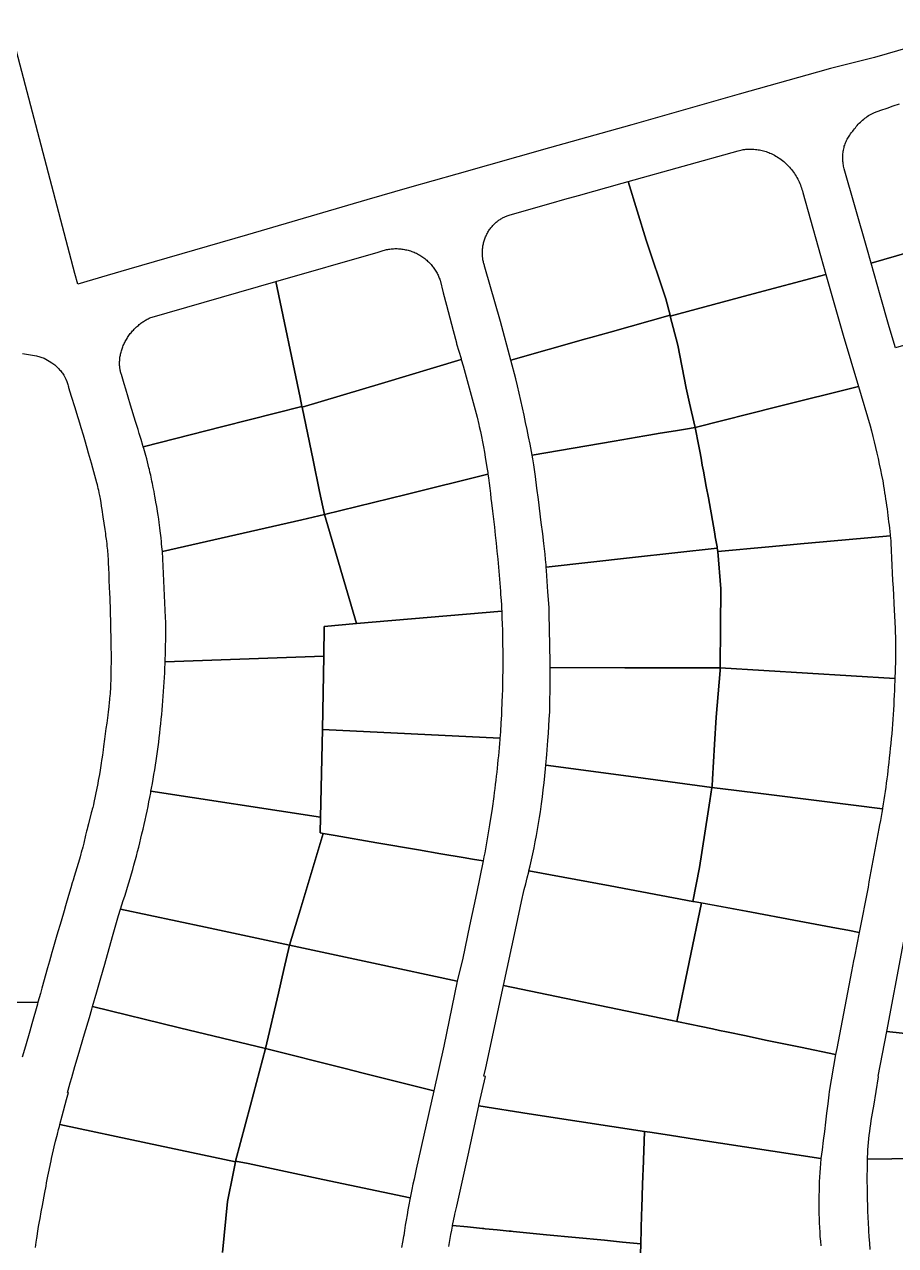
# Model space of a CAD drawing. Header units: metres. Extents: x 3 to 1005126, y 39 to 4383651.
# Drawn here: x 477998 to 478153.2, y 4363012.6 to 4363230.1 of the extents above; entities that cross this region are included whole.
import ezdxf

# ---------------------------------------------------------------- set-up
doc = ezdxf.new("R2010")
doc.units = ezdxf.units.M
doc.header["$MEASUREMENT"] = 0
doc.layers.add('TM_Llucmajor', color=7, linetype='Continuous')

msp = doc.modelspace()

# ---------------------------------------------------------------- linework, layer by layer
at = {"layer": 'TM_Llucmajor', "linetype": 'Continuous', "flags": 128}
for points in [[(478155.85, 4363226.08), (478149.5, 4363224.24), (478141.63, 4363222.27), (478139.31, 4363221.61), (478125.4, 4363217.68), (478106.23, 4363212.25), (478091.57, 4363208.11), (478075.06, 4363203.44), (478066.63, 4363201.05), (478059.06, 4363198.85), (478037.81, 4363192.67), (478021.18, 4363187.83), (478016.63, 4363186.51), (478012.79, 4363185.39), (478007.54, 4363183.87), (478007.04, 4363185.78), (477995.36, 4363230.12)], [(478166.96, 4363192.8), (478148.88, 4363187.57), (478148.88, 4363187.57), (478148.1, 4363190.33), (478144.08, 4363204.39), (478144.01, 4363204.65), (478143.97, 4363204.89), (478143.94, 4363205.04), (478143.91, 4363205.26), (478143.88, 4363205.5), (478143.85, 4363205.73), (478143.84, 4363205.97), (478143.83, 4363206.23), (478143.84, 4363206.44), (478143.84, 4363206.64), (478143.85, 4363206.88), (478143.87, 4363207.09), (478143.9, 4363207.31), (478143.93, 4363207.53), (478143.96, 4363207.75), (478144, 4363207.98), (478144.06, 4363208.19), (478144.11, 4363208.41), (478144.18, 4363208.63), (478144.25, 4363208.84), (478144.33, 4363209.05), (478144.42, 4363209.26), (478144.51, 4363209.46), (478144.61, 4363209.66), (478144.72, 4363209.86), (478144.84, 4363210.05), (478144.96, 4363210.24), (478145.09, 4363210.42), (478145.22, 4363210.61), (478145.36, 4363210.79), (478145.49, 4363210.96), (478145.61, 4363211.12), (478145.72, 4363211.26), (478145.9, 4363211.51), (478146.08, 4363211.72), (478146.25, 4363211.93), (478146.42, 4363212.13), (478146.6, 4363212.33), (478146.78, 4363212.53), (478146.97, 4363212.71), (478147.16, 4363212.9), (478147.36, 4363213.07), (478147.57, 4363213.25), (478147.78, 4363213.41), (478147.99, 4363213.57), (478148.21, 4363213.72), (478148.44, 4363213.87), (478148.66, 4363214.01), (478148.9, 4363214.14), (478149.13, 4363214.26), (478149.37, 4363214.38), (478149.48, 4363214.43), (478150.6, 4363214.84), (478151.72, 4363215.23), (478152.84, 4363215.62), (478153.97, 4363216)], [(477997.72, 4363171.5), (478000.2, 4363171.12), (478001.56, 4363170.7), (478002.44, 4363170.16), (478002.95, 4363169.83), (478003.11, 4363169.71), (478003.28, 4363169.59), (478003.44, 4363169.47), (478003.59, 4363169.34), (478003.75, 4363169.2), (478003.9, 4363169.06), (478004.18, 4363168.78), (478004.32, 4363168.62), (478004.45, 4363168.47), (478004.57, 4363168.31), (478004.7, 4363168.15), (478004.81, 4363167.98), (478004.93, 4363167.81), (478005.04, 4363167.64), (478005.24, 4363167.28), (478005.42, 4363166.92), (478005.58, 4363166.54), (478005.65, 4363166.36), (478005.71, 4363166.16), (478005.78, 4363165.96), (478005.83, 4363165.77), (478005.89, 4363165.54), (478005.91, 4363165.43), (478006.38, 4363163.88), (478007, 4363161.86), (478007.31, 4363160.86), (478007.83, 4363159.16), (478008.09, 4363158.32), (478008.48, 4363157.04), (478008.73, 4363156.2), (478008.85, 4363155.77), (478009.04, 4363155.13), (478009.16, 4363154.69), (478009.41, 4363153.81), (478009.91, 4363152.04), (478010.15, 4363151.16), (478010.53, 4363149.83), (478010.71, 4363149.17), (478010.89, 4363148.51), (478010.98, 4363148.18), (478011.09, 4363147.74), (478011.14, 4363147.52), (478011.22, 4363147.19), (478011.32, 4363146.7), (478011.42, 4363146.23), (478011.48, 4363145.92), (478011.52, 4363145.71), (478011.59, 4363145.29), (478011.64, 4363144.97), (478011.74, 4363144.34), (478011.83, 4363143.7), (478012.02, 4363142.42), (478012.35, 4363140.17), (478012.46, 4363139.42), (478012.51, 4363139.04), (478012.59, 4363138.41), (478012.64, 4363138.09), (478012.7, 4363137.61), (478012.75, 4363137.14), (478012.78, 4363136.9), (478012.83, 4363136.42), (478012.85, 4363136.19), (478012.88, 4363135.83), (478012.92, 4363135.35), (478012.94, 4363135.02), (478012.97, 4363134.37), (478012.99, 4363134.05), (478013.02, 4363133.4), (478013.07, 4363132.08), (478013.09, 4363131.42), (478013.11, 4363130.95), (478013.16, 4363129.99), (478013.21, 4363128.71), (478013.24, 4363128.06), (478013.28, 4363127.1), (478013.3, 4363126.56), (478013.33, 4363125.48), (478013.34, 4363124.76), (478013.36, 4363124.27), (478013.37, 4363123.31), (478013.39, 4363122.23), (478013.42, 4363121.12), (478013.45, 4363119.65), (478013.46, 4363118.91), (478013.47, 4363118.18), (478013.47, 4363117.81), (478013.47, 4363117.26), (478013.47, 4363116.94), (478013.47, 4363116.3), (478013.46, 4363115.67), (478013.46, 4363115.25), (478013.44, 4363114.41), (478013.42, 4363113.63), (478013.41, 4363113.25), (478013.39, 4363112.67), (478013.36, 4363112.09), (478013.35, 4363111.8), (478013.31, 4363111.22), (478013.29, 4363110.94), (478013.26, 4363110.5), (478013.22, 4363110.13), (478013.2, 4363109.87), (478013.15, 4363109.37), (478013.06, 4363108.61), (478013, 4363108.11), (478012.95, 4363107.69), (478012.88, 4363107.09), (478012.82, 4363106.62), (478012.7, 4363105.67), (478012.57, 4363104.72), (478012.32, 4363102.81), (478012.16, 4363101.53), (478012.07, 4363100.9), (478011.94, 4363099.94), (478011.85, 4363099.31), (478011.8, 4363098.99), (478011.73, 4363098.52), (478011.66, 4363098.12), (478011.53, 4363097.31), (478011.39, 4363096.52), (478011.3, 4363096), (478011.2, 4363095.45), (478011.1, 4363094.92), (478010.89, 4363093.79), (478010.78, 4363093.23), (478010.66, 4363092.67), (478010.61, 4363092.38), (478010.49, 4363091.82), (478010.42, 4363091.54), (478010.33, 4363091.12), (478010.21, 4363090.64), (478010.13, 4363090.32), (478010.06, 4363090.05), (478009.96, 4363089.68), (478009.45, 4363087.75), (478009.28, 4363087.1), (478009.2, 4363086.78), (478009.12, 4363086.43), (478008.95, 4363085.72), (478008.62, 4363084.31), (478008.5, 4363083.84), (478008.44, 4363083.6), (478008.33, 4363083.16), (478008.29, 4363083.02), (478008.18, 4363082.63), (478008.11, 4363082.37), (478007.96, 4363081.85), (478007.85, 4363081.46), (478007.39, 4363079.92), (478006.91, 4363078.37), (478006.71, 4363077.7), (478006.57, 4363077.24), (478006.3, 4363076.34), (478005.9, 4363074.97), (478005.38, 4363073.15), (478005.11, 4363072.24), (478004.56, 4363070.38), (478003.83, 4363067.92), (478003.11, 4363065.44), (478002.93, 4363064.83), (478002.66, 4363063.9), (478002.49, 4363063.29), (478002.15, 4363062.08), (478001.15, 4363058.46), (478000.88, 4363057.52), (478000.46, 4363056), (477966.75, 4363055.69)], [(477966.75, 4363055.69), (478000.46, 4363056), (478000.36, 4363055.64), (477999.36, 4363052.14), (477998.98, 4363050.81), (477998.22, 4363048.15), (477997.64, 4363046.15)], [(478161.22, 4363028.17), (478148.26, 4363028.03), (478148.27, 4363028.39), (478148.3, 4363029.04), (478148.33, 4363029.69), (478148.38, 4363030.35), (478148.43, 4363031), (478148.49, 4363031.65), (478148.56, 4363032.3), (478148.64, 4363032.95), (478148.73, 4363033.6), (478148.82, 4363034.25), (478148.92, 4363034.9), (478149.03, 4363035.54), (478149.15, 4363036.19), (478149.27, 4363036.83), (478149.4, 4363037.47), (478150.22, 4363042.65), (478150.16, 4363042.77), (478151.67, 4363050.73), (478157.66, 4363050.12)], [(478000.02, 4363012.3), (478000.14, 4363013.24), (478000.24, 4363013.91), (478000.29, 4363014.25), (478000.36, 4363014.75), (478000.43, 4363015.18), (478000.58, 4363016.04), (478000.72, 4363016.89), (478000.83, 4363017.46), (478001.03, 4363018.6), (478001.25, 4363019.75), (478001.67, 4363022.06), (478001.89, 4363023.21), (478002, 4363023.78), (478002.22, 4363024.96), (478002.34, 4363025.54), (478002.79, 4363027.74), (478002.88, 4363028.13), (478003.05, 4363028.9), (478003.23, 4363029.67), (478003.35, 4363030.18), (478003.6, 4363031.21), (478003.7, 4363031.63), (478003.91, 4363032.46), (478004.13, 4363033.3), (478004.27, 4363033.85), (478004.36, 4363034.21), (478020, 4363030.86), (478035.64, 4363027.52), (478035.23, 4363025.47), (478034.23, 4363020.49), (478033.34, 4363011.37)], [(478107.74, 4363009.3), (478107.84, 4363012.93), (478107.98, 4363018.16), (478108.01, 4363019.22), (478108.1, 4363021.52), (478108.23, 4363025.17), (478108.27, 4363026.08), (478108.52, 4363032.95), (478109.46, 4363032.8), (478112.97, 4363032.26), (478117.75, 4363031.53), (478139.94, 4363028.12), (478139.93, 4363028.04), (478139.86, 4363027.23), (478139.8, 4363026.42), (478139.74, 4363025.61), (478139.7, 4363024.8), (478139.66, 4363023.99), (478139.63, 4363023.17), (478139.61, 4363022.36), (478139.59, 4363021.54), (478139.58, 4363020.73), (478139.58, 4363019.92), (478139.59, 4363019.1), (478139.6, 4363018.29), (478139.62, 4363017.47), (478139.65, 4363016.66), (478139.69, 4363015.85), (478139.73, 4363015.03), (478139.78, 4363014.22), (478139.84, 4363013.41), (478139.9, 4363012.6)], [(478033.34, 4363011.37), (478034.23, 4363020.49), (478035.23, 4363025.47), (478035.64, 4363027.52), (478035.66, 4363027.6), (478035.67, 4363027.68), (478037.93, 4363027.21), (478051.22, 4363024.4), (478066.77, 4363021.11), (478066.72, 4363020.81), (478066.54, 4363019.9), (478066.38, 4363018.99), (478066.21, 4363018.07), (478066.05, 4363017.16), (478065.9, 4363016.25), (478065.75, 4363015.33), (478065.61, 4363014.41), (478065.58, 4363014.23), (478065.41, 4363013.25), (478065.24, 4363012.28)], [(478148.71, 4363011.91), (478148.63, 4363013.03), (478148.55, 4363014.15), (478148.48, 4363015.27), (478148.46, 4363015.56), (478148.41, 4363016.62), (478148.36, 4363017.68), (478148.32, 4363018.74), (478148.28, 4363019.79), (478148.25, 4363020.85), (478148.23, 4363021.91), (478148.22, 4363022.97), (478148.21, 4363024.03), (478148.21, 4363025.09), (478148.22, 4363026.15), (478148.23, 4363027.21), (478148.24, 4363027.73), (478148.26, 4363028.03), (478161.22, 4363028.17)], [(478073.65, 4363012.46), (478073.77, 4363013.18), (478073.9, 4363013.9), (478074.03, 4363014.62), (478074.17, 4363015.34), (478074.31, 4363016.06), (478074.33, 4363016.19), (478076.98, 4363015.93), (478079.63, 4363015.67), (478079.87, 4363015.65), (478080.11, 4363015.62), (478082.27, 4363015.41), (478084.42, 4363015.21), (478084.78, 4363015.17), (478085.14, 4363015.14), (478091.08, 4363014.56), (478101.36, 4363013.56), (478104.6, 4363013.25), (478107.84, 4363012.93), (478107.74, 4363009.3)]]:
    msp.add_lwpolyline(points, dxfattribs=at)
for points in [[(478105.61, 4363202.17), (478125.22, 4363207.63), (478125.44, 4363207.69), (478125.66, 4363207.74), (478125.89, 4363207.78), (478126.12, 4363207.82), (478126.36, 4363207.85), (478126.59, 4363207.88), (478126.82, 4363207.9), (478127.06, 4363207.91), (478127.3, 4363207.91), (478127.54, 4363207.91), (478127.78, 4363207.91), (478128.02, 4363207.89), (478128.27, 4363207.87), (478128.51, 4363207.84), (478128.75, 4363207.81), (478128.99, 4363207.76), (478129.23, 4363207.71), (478129.47, 4363207.66), (478129.71, 4363207.6), (478129.94, 4363207.53), (478130.18, 4363207.46), (478130.41, 4363207.38), (478130.64, 4363207.29), (478130.87, 4363207.2), (478131.1, 4363207.1), (478131.32, 4363206.99), (478131.54, 4363206.88), (478131.66, 4363206.82), (478131.91, 4363206.67), (478132.15, 4363206.53), (478132.39, 4363206.37), (478132.63, 4363206.21), (478132.86, 4363206.04), (478133.09, 4363205.87), (478133.31, 4363205.68), (478133.53, 4363205.5), (478133.74, 4363205.3), (478133.94, 4363205.11), (478134.14, 4363204.9), (478134.34, 4363204.69), (478134.53, 4363204.47), (478134.71, 4363204.25), (478134.89, 4363204.03), (478135.06, 4363203.8), (478135.22, 4363203.56), (478135.38, 4363203.32), (478135.53, 4363203.08), (478135.67, 4363202.83), (478135.81, 4363202.58), (478135.94, 4363202.32), (478136.06, 4363202.07), (478136.17, 4363201.8), (478136.28, 4363201.54), (478136.38, 4363201.27), (478136.48, 4363201), (478136.56, 4363200.72), (478136.64, 4363200.45), (478136.71, 4363200.17), (478140.84, 4363185.59), (478126.97, 4363181.88), (478113.11, 4363178.18), (478113.09, 4363178.27), (478113.06, 4363178.36), (478112.33, 4363181.23), (478108.79, 4363191.69), (478105.61, 4363202.17)], [(478084.69, 4363170.3), (478082.85, 4363177.22), (478080.08, 4363186.9), (478080.03, 4363187.05), (478079.98, 4363187.2), (478079.93, 4363187.36), (478079.89, 4363187.52), (478079.85, 4363187.68), (478079.81, 4363187.84), (478079.77, 4363188.01), (478079.74, 4363188.18), (478079.72, 4363188.35), (478079.69, 4363188.52), (478079.68, 4363188.69), (478079.66, 4363188.87), (478079.65, 4363189.04), (478079.64, 4363189.22), (478079.64, 4363189.4), (478079.64, 4363189.58), (478079.65, 4363189.76), (478079.66, 4363189.94), (478079.67, 4363190.13), (478079.69, 4363190.31), (478079.71, 4363190.49), (478079.74, 4363190.67), (478079.78, 4363190.85), (478079.81, 4363191.04), (478079.86, 4363191.22), (478079.9, 4363191.4), (478079.95, 4363191.58), (478080.01, 4363191.75), (478080.07, 4363191.93), (478080.14, 4363192.11), (478080.21, 4363192.28), (478080.28, 4363192.45), (478080.36, 4363192.62), (478080.44, 4363192.78), (478080.53, 4363192.95), (478080.62, 4363193.11), (478080.71, 4363193.27), (478080.81, 4363193.42), (478080.91, 4363193.57), (478081.02, 4363193.72), (478081.13, 4363193.87), (478081.24, 4363194.01), (478081.36, 4363194.15), (478081.48, 4363194.28), (478081.6, 4363194.41), (478081.72, 4363194.54), (478081.85, 4363194.66), (478081.98, 4363194.78), (478082.11, 4363194.89), (478082.24, 4363195), (478082.37, 4363195.11), (478082.51, 4363195.21), (478082.65, 4363195.3), (478082.79, 4363195.4), (478082.93, 4363195.49), (478083.07, 4363195.57), (478083.21, 4363195.65), (478083.35, 4363195.72), (478083.49, 4363195.8), (478083.64, 4363195.86), (478083.78, 4363195.93), (478083.92, 4363195.98), (478084.07, 4363196.04), (478084.21, 4363196.09), (478084.4, 4363196.15), (478084.61, 4363196.21), (478091.91, 4363198.28), (478094.33, 4363198.97), (478096.75, 4363199.66), (478104.54, 4363201.87), (478105.61, 4363202.17), (478108.79, 4363191.69), (478112.33, 4363181.23), (478113.06, 4363178.36), (478102.4, 4363175.33), (478098.97, 4363174.35), (478098.04, 4363174.09), (478084.69, 4363170.3)], [(478148.88, 4363187.57), (478166.96, 4363192.8), (478168.53, 4363193.25), (478173.5, 4363194.69), (478178.48, 4363196.13), (478181.66, 4363197.05), (478184.83, 4363197.97), (478186.46, 4363194.3), (478186.98, 4363193.11), (478187.51, 4363191.93), (478187.73, 4363191.42), (478187.96, 4363190.91), (478189.63, 4363187.13), (478189.69, 4363186.99), (478190.45, 4363185.21), (478191.21, 4363183.43), (478172.27, 4363177.98), (478153.26, 4363172.5), (478152.13, 4363176.23), (478150.51, 4363181.9), (478148.88, 4363187.57)], [(478042.84, 4363184.31), (478061.06, 4363189.54), (478061.24, 4363189.61), (478061.42, 4363189.68), (478061.6, 4363189.74), (478061.79, 4363189.8), (478061.97, 4363189.86), (478062.17, 4363189.91), (478062.36, 4363189.96), (478062.56, 4363190.01), (478062.76, 4363190.04), (478062.96, 4363190.08), (478063.17, 4363190.11), (478063.38, 4363190.13), (478063.59, 4363190.15), (478063.8, 4363190.17), (478064.01, 4363190.18), (478064.22, 4363190.18), (478064.44, 4363190.18), (478064.66, 4363190.17), (478064.87, 4363190.16), (478065.09, 4363190.14), (478065.31, 4363190.11), (478065.53, 4363190.08), (478065.75, 4363190.05), (478065.96, 4363190), (478066.18, 4363189.95), (478066.4, 4363189.9), (478066.61, 4363189.84), (478066.83, 4363189.77), (478067.04, 4363189.7), (478067.25, 4363189.62), (478067.46, 4363189.54), (478067.66, 4363189.45), (478067.87, 4363189.35), (478068.07, 4363189.25), (478068.27, 4363189.15), (478068.46, 4363189.03), (478068.65, 4363188.92), (478068.84, 4363188.8), (478069.02, 4363188.67), (478069.2, 4363188.54), (478069.38, 4363188.41), (478069.55, 4363188.27), (478069.72, 4363188.12), (478069.88, 4363187.98), (478070.04, 4363187.83), (478070.19, 4363187.67), (478070.34, 4363187.51), (478070.49, 4363187.35), (478070.62, 4363187.19), (478070.76, 4363187.03), (478070.89, 4363186.86), (478071.01, 4363186.69), (478071.13, 4363186.52), (478071.24, 4363186.34), (478071.35, 4363186.17), (478071.45, 4363185.99), (478071.55, 4363185.81), (478071.64, 4363185.64), (478071.73, 4363185.46), (478071.81, 4363185.28), (478071.89, 4363185.1), (478071.96, 4363184.92), (478072.03, 4363184.74), (478072.09, 4363184.56), (478072.66, 4363182.33), (478073.24, 4363180.1), (478073.82, 4363177.86), (478074.41, 4363175.63), (478075.01, 4363173.42), (478075.05, 4363173.24), (478075.45, 4363171.92), (478075.83, 4363170.61), (478075.88, 4363170.43), (478061.67, 4363166.18), (478047.51, 4363161.95), (478047.49, 4363162.04), (478047.15, 4363163.66), (478042.84, 4363184.31)], [(478019.22, 4363154.91), (478019.16, 4363155.1), (478018.84, 4363156.18), (478018.51, 4363157.27), (478018.29, 4363157.98), (478017.85, 4363159.42), (478016.97, 4363162.29), (478016.53, 4363163.72), (478016.09, 4363165.16), (478015.8, 4363166.13), (478015.31, 4363167.76), (478015.26, 4363167.91), (478015.22, 4363168.06), (478015.18, 4363168.22), (478015.15, 4363168.38), (478015.12, 4363168.54), (478015.09, 4363168.7), (478015.06, 4363168.86), (478015.04, 4363169.03), (478015.03, 4363169.2), (478015.01, 4363169.38), (478015, 4363169.55), (478015, 4363169.73), (478015, 4363169.91), (478015.01, 4363170.09), (478015.02, 4363170.27), (478015.03, 4363170.45), (478015.05, 4363170.64), (478015.07, 4363170.83), (478015.1, 4363171.01), (478015.14, 4363171.2), (478015.17, 4363171.39), (478015.22, 4363171.58), (478015.27, 4363171.77), (478015.32, 4363171.96), (478015.38, 4363172.15), (478015.44, 4363172.34), (478015.51, 4363172.53), (478015.58, 4363172.72), (478015.65, 4363172.91), (478015.74, 4363173.09), (478015.82, 4363173.28), (478015.91, 4363173.47), (478016.01, 4363173.65), (478016.11, 4363173.83), (478016.21, 4363174.01), (478016.32, 4363174.19), (478016.43, 4363174.36), (478016.55, 4363174.54), (478016.67, 4363174.71), (478016.79, 4363174.88), (478016.91, 4363175.04), (478017.04, 4363175.21), (478017.18, 4363175.37), (478017.31, 4363175.52), (478017.45, 4363175.68), (478017.59, 4363175.83), (478017.74, 4363175.97), (478017.88, 4363176.12), (478018.03, 4363176.25), (478018.18, 4363176.39), (478018.34, 4363176.52), (478018.49, 4363176.65), (478018.65, 4363176.77), (478018.8, 4363176.9), (478018.96, 4363177.01), (478019.12, 4363177.12), (478019.28, 4363177.23), (478019.44, 4363177.34), (478019.6, 4363177.44), (478019.76, 4363177.53), (478019.92, 4363177.63), (478020.09, 4363177.71), (478020.25, 4363177.8), (478020.41, 4363177.88), (478042.84, 4363184.31), (478047.15, 4363163.66), (478047.49, 4363162.04), (478033.41, 4363158.49), (478019.22, 4363154.91)], [(478113.11, 4363178.18), (478126.97, 4363181.88), (478140.84, 4363185.59), (478143.89, 4363174.8), (478146.63, 4363165.64), (478132.09, 4363161.98), (478117.55, 4363158.35), (478117.51, 4363158.57), (478116.56, 4363162.64), (478115.94, 4363165.34), (478114.44, 4363172.97), (478113.11, 4363178.18)], [(478084.69, 4363170.3), (478098.04, 4363174.09), (478098.97, 4363174.35), (478102.4, 4363175.33), (478113.06, 4363178.36), (478113.09, 4363178.27), (478113.11, 4363178.18), (478114.44, 4363172.97), (478115.94, 4363165.34), (478116.56, 4363162.64), (478117.51, 4363158.57), (478117.55, 4363158.35), (478115.8, 4363158.05), (478114.04, 4363157.75), (478111.32, 4363157.29), (478109.27, 4363156.94), (478108.6, 4363156.83), (478103.09, 4363155.89), (478088.5, 4363153.41), (478088.14, 4363155.34), (478087.87, 4363156.66), (478087.61, 4363157.95), (478087.34, 4363159.24), (478087.07, 4363160.54), (478086.78, 4363161.84), (478086.49, 4363163.12), (478086.2, 4363164.42), (478085.89, 4363165.72), (478085.57, 4363167.01), (478084.69, 4363170.3)], [(478047.51, 4363161.95), (478061.67, 4363166.18), (478075.88, 4363170.43), (478076.21, 4363169.32), (478076.58, 4363168.01), (478076.95, 4363166.71), (478077.65, 4363164.09), (478078, 4363162.77), (478078.34, 4363161.47), (478078.68, 4363160.15), (478079.01, 4363158.84), (478079.08, 4363158.52), (478079.28, 4363157.62), (478079.47, 4363156.71), (478079.65, 4363155.8), (478079.82, 4363154.87), (478079.99, 4363153.96), (478080.15, 4363153.05), (478080.45, 4363151.21), (478080.59, 4363150.29), (478080.63, 4363150.01), (478066.03, 4363146.41), (478051.51, 4363142.82), (478050.64, 4363146.94), (478049.47, 4363152.52), (478047.51, 4363161.95)], [(478117.55, 4363158.35), (478132.09, 4363161.98), (478146.63, 4363165.64), (478148.74, 4363158.61), (478148.96, 4363157.72), (478149.21, 4363156.73), (478149.45, 4363155.75), (478149.68, 4363154.76), (478149.91, 4363153.77), (478150.13, 4363152.78), (478150.34, 4363151.79), (478150.55, 4363150.8), (478150.75, 4363149.81), (478150.95, 4363148.81), (478151.01, 4363148.44), (478151.11, 4363147.86), (478151.2, 4363147.29), (478151.29, 4363146.71), (478151.38, 4363146.14), (478151.47, 4363145.56), (478151.55, 4363144.98), (478151.64, 4363144.41), (478151.72, 4363143.83), (478151.79, 4363143.25), (478151.87, 4363142.68), (478151.94, 4363142.1), (478152.01, 4363141.52), (478152.08, 4363140.95), (478152.15, 4363140.37), (478152.21, 4363139.8), (478152.28, 4363139.23), (478152.29, 4363139.04), (478144.98, 4363138.38), (478137.66, 4363137.73), (478136.94, 4363137.66), (478130.65, 4363137.1), (478121.6, 4363136.23), (478121.48, 4363136.85), (478121.44, 4363137.09), (478121.13, 4363138.88), (478121.04, 4363139.39), (478120.38, 4363143.12), (478120.26, 4363143.76), (478119.89, 4363145.78), (478119.52, 4363147.8), (478119.02, 4363150.57), (478118.81, 4363151.64), (478118.58, 4363152.87), (478118.35, 4363154.09), (478118.18, 4363154.98), (478117.55, 4363158.35)], [(478019.22, 4363154.91), (478033.41, 4363158.49), (478047.49, 4363162.04), (478047.51, 4363161.95), (478049.47, 4363152.52), (478050.64, 4363146.94), (478051.51, 4363142.82), (478047.44, 4363141.89), (478022.63, 4363136.22), (478022.55, 4363137.06), (478022.49, 4363137.61), (478022.46, 4363137.97), (478022.38, 4363138.7), (478022.28, 4363139.5), (478022.24, 4363139.9), (478022.16, 4363140.48), (478022.05, 4363141.38), (478021.96, 4363141.97), (478021.86, 4363142.72), (478021.81, 4363143.02), (478021.61, 4363144.24), (478021.47, 4363145.05), (478021.4, 4363145.46), (478021.29, 4363146.11), (478021.23, 4363146.44), (478021.14, 4363146.93), (478021, 4363147.66), (478020.85, 4363148.38), (478020.77, 4363148.75), (478020.62, 4363149.48), (478020.54, 4363149.84), (478020.41, 4363150.39), (478020.3, 4363150.85), (478020.23, 4363151.17), (478019.83, 4363152.72), (478019.66, 4363153.34), (478019.55, 4363153.75), (478019.32, 4363154.57), (478019.22, 4363154.91)], [(478088.5, 4363153.41), (478103.09, 4363155.89), (478108.6, 4363156.83), (478109.27, 4363156.94), (478111.32, 4363157.29), (478114.04, 4363157.75), (478115.8, 4363158.05), (478117.55, 4363158.35), (478118.18, 4363154.98), (478118.35, 4363154.09), (478118.58, 4363152.87), (478118.81, 4363151.64), (478119.02, 4363150.57), (478119.52, 4363147.8), (478119.89, 4363145.78), (478120.26, 4363143.76), (478120.38, 4363143.12), (478121.04, 4363139.39), (478121.13, 4363138.88), (478121.44, 4363137.09), (478121.48, 4363136.85), (478106.38, 4363135.17), (478091.01, 4363133.46), (478090.98, 4363133.84), (478090.89, 4363134.81), (478090.79, 4363135.77), (478090.69, 4363136.72), (478090.59, 4363137.68), (478090.38, 4363139.36), (478090.12, 4363141.41), (478089.6, 4363145.49), (478089.35, 4363147.53), (478089.09, 4363149.59), (478088.81, 4363151.66), (478088.62, 4363152.74), (478088.5, 4363153.41)], [(478051.51, 4363142.82), (478066.03, 4363146.41), (478080.63, 4363150.01), (478080.71, 4363149.38), (478080.83, 4363148.44), (478080.95, 4363147.52), (478081.06, 4363146.6), (478081.16, 4363145.67), (478081.24, 4363144.88), (478081.42, 4363143.43), (478081.6, 4363142.01), (478081.77, 4363140.59), (478081.93, 4363139.16), (478082.08, 4363137.73), (478082.22, 4363136.31), (478082.36, 4363134.88), (478082.49, 4363133.45), (478082.73, 4363130.59), (478082.83, 4363129.16), (478082.88, 4363128.56), (478082.97, 4363127.49), (478083.01, 4363126.76), (478083.05, 4363126.04), (478083.07, 4363125.63), (478057.2, 4363123.39), (478051.51, 4363142.82)], [(478023.12, 4363116.59), (478023.14, 4363117.09), (478023.16, 4363117.91), (478023.18, 4363118.74), (478023.2, 4363119.56), (478023.21, 4363120.39), (478023.22, 4363121.21), (478023.22, 4363122.03), (478023.22, 4363122.86), (478023.21, 4363123.68), (478023.2, 4363124.5), (478022.63, 4363136.22), (478047.44, 4363141.89), (478051.51, 4363142.82), (478057.2, 4363123.39), (478051.47, 4363122.89), (478051.37, 4363117.58), (478023.12, 4363116.59)], [(478121.6, 4363136.23), (478130.65, 4363137.1), (478136.94, 4363137.66), (478137.66, 4363137.73), (478144.98, 4363138.38), (478152.29, 4363139.04), (478152.33, 4363138.65), (478152.39, 4363138.08), (478152.4, 4363137.77), (478152.47, 4363136.43), (478152.53, 4363135.1), (478152.59, 4363133.76), (478152.66, 4363132.43), (478152.72, 4363131.09), (478152.79, 4363129.76), (478152.86, 4363128.43), (478152.93, 4363127.09), (478153, 4363125.76), (478153.02, 4363125.57), (478153.05, 4363125.03), (478153.08, 4363124.48), (478153.11, 4363123.93), (478153.14, 4363123.37), (478153.16, 4363122.82), (478153.18, 4363122.27), (478153.2, 4363121.72), (478153.21, 4363121.17), (478153.22, 4363120.62), (478153.23, 4363120.07), (478153.24, 4363119.51), (478153.24, 4363118.96), (478153.24, 4363118.41), (478153.24, 4363117.86), (478153.23, 4363117.31), (478153.22, 4363116.77), (478153.21, 4363116.22), (478153.19, 4363115.67), (478153.17, 4363115.13), (478153.15, 4363114.59), (478153.13, 4363114.04), (478153.11, 4363113.65), (478137.56, 4363114.56), (478122.02, 4363115.52), (478122.04, 4363122.9), (478122.13, 4363129.57), (478121.6, 4363136.23)], [(478091.01, 4363133.46), (478106.38, 4363135.17), (478121.48, 4363136.85), (478121.6, 4363136.23), (478122.13, 4363129.57), (478122.04, 4363122.9), (478122.02, 4363115.52), (478116.74, 4363115.52), (478106.8, 4363115.54), (478105.04, 4363115.54), (478091.69, 4363115.56), (478091.69, 4363115.75), (478091.68, 4363117.25), (478091.66, 4363118.73), (478091.63, 4363120.2), (478091.6, 4363121.68), (478091.58, 4363123.22), (478091.58, 4363123.31), (478091.55, 4363124.19), (478091.54, 4363125.15), (478091.51, 4363126.13), (478091.51, 4363126.26), (478091.31, 4363129.04), (478091.25, 4363129.98), (478091.2, 4363130.95), (478091.06, 4363132.87), (478091.01, 4363133.46)], [(478082.75, 4363103.02), (478051.12, 4363104.51), (478051.37, 4363117.58), (478051.47, 4363122.89), (478057.2, 4363123.39), (478083.07, 4363125.63), (478083.08, 4363125.31), (478083.11, 4363124.59), (478083.17, 4363123.13), (478083.19, 4363122.41), (478083.23, 4363120.95), (478083.24, 4363120.23), (478083.27, 4363118.04), (478083.27, 4363116.59), (478083.27, 4363115.86), (478083.23, 4363112.94), (478083.21, 4363112.21), (478083.19, 4363111.49), (478083.17, 4363110.76), (478083.05, 4363107.84), (478083.01, 4363107.12), (478082.93, 4363105.66), (478082.83, 4363104.2), (478082.78, 4363103.48), (478082.75, 4363103.02)], [(478050.81, 4363088.92), (478020.59, 4363093.54), (478020.69, 4363094.08), (478020.84, 4363094.89), (478020.98, 4363095.71), (478021.12, 4363096.52), (478021.25, 4363097.34), (478021.38, 4363098.16), (478021.5, 4363098.98), (478021.62, 4363099.8), (478021.74, 4363100.62), (478021.85, 4363101.44), (478021.96, 4363102.26), (478022.06, 4363103.08), (478022.16, 4363103.9), (478022.25, 4363104.72), (478022.34, 4363105.55), (478022.43, 4363106.37), (478022.51, 4363107.19), (478022.59, 4363108.02), (478022.66, 4363108.84), (478022.73, 4363109.67), (478022.79, 4363110.49), (478022.85, 4363111.32), (478022.9, 4363112.14), (478022.95, 4363112.97), (478023, 4363113.79), (478023.04, 4363114.62), (478023.08, 4363115.44), (478023.11, 4363116.27), (478023.12, 4363116.59), (478051.37, 4363117.58), (478051.12, 4363104.51), (478050.81, 4363088.92)], [(478090.95, 4363098.21), (478091.13, 4363100.08), (478091.31, 4363102.6), (478091.4, 4363103.87), (478091.48, 4363105.13), (478091.55, 4363106.39), (478091.63, 4363107.67), (478091.64, 4363108.37), (478091.67, 4363109.85), (478091.68, 4363111.34), (478091.69, 4363112.81), (478091.69, 4363115.56), (478105.04, 4363115.54), (478106.8, 4363115.54), (478116.74, 4363115.52), (478122.02, 4363115.52), (478122.02, 4363115.06), (478121.29, 4363106.76), (478120.99, 4363101.84), (478120.63, 4363095.69), (478120.56, 4363094.48), (478120.52, 4363094.22), (478105.69, 4363096.23), (478090.95, 4363098.21)], [(478120.52, 4363094.22), (478120.56, 4363094.48), (478120.63, 4363095.69), (478120.99, 4363101.84), (478121.29, 4363106.76), (478122.02, 4363115.06), (478122.02, 4363115.52), (478137.56, 4363114.56), (478153.11, 4363113.65), (478153.09, 4363113.21), (478153.06, 4363112.35), (478153.03, 4363111.49), (478153, 4363110.63), (478152.95, 4363109.78), (478152.91, 4363108.92), (478152.86, 4363108.06), (478152.81, 4363107.2), (478152.75, 4363106.35), (478152.68, 4363105.49), (478152.62, 4363104.63), (478152.55, 4363103.78), (478152.47, 4363102.92), (478152.39, 4363102.07), (478152.3, 4363101.21), (478152.22, 4363100.36), (478152.12, 4363099.51), (478152.02, 4363098.66), (478151.92, 4363097.81), (478151.86, 4363097.24), (478151.78, 4363096.49), (478151.69, 4363095.74), (478151.59, 4363095), (478151.49, 4363094.25), (478151.39, 4363093.5), (478151.28, 4363092.76), (478151.17, 4363092.01), (478151.05, 4363091.27), (478150.93, 4363090.53), (478150.91, 4363090.43), (478140.08, 4363091.78), (478129.25, 4363093.13), (478124.88, 4363093.67), (478120.52, 4363094.22)], [(478051.28, 4363086.03), (478050.76, 4363086.12), (478050.81, 4363088.92), (478051.12, 4363104.51), (478082.75, 4363103.02), (478082.73, 4363102.75), (478082.67, 4363102.02), (478082.61, 4363101.3), (478082.54, 4363100.57), (478082.48, 4363099.84), (478082.41, 4363099.12), (478082.34, 4363098.39), (478082.26, 4363097.67), (478082.18, 4363096.94), (478082.1, 4363096.22), (478082.02, 4363095.49), (478081.93, 4363094.77), (478081.85, 4363094.05), (478081.75, 4363093.32), (478081.66, 4363092.6), (478081.36, 4363090.44), (478080.92, 4363087.56), (478080.68, 4363086.12), (478080.56, 4363085.41), (478080.43, 4363084.69), (478080.3, 4363083.98), (478080.17, 4363083.26), (478080.04, 4363082.55), (478079.9, 4363081.83), (478079.76, 4363081.12), (478077.86, 4363081.45), (478076.21, 4363081.73), (478072.24, 4363082.41), (478068.27, 4363083.1), (478060.85, 4363084.38), (478053.43, 4363085.66), (478051.28, 4363086.03)], [(478087.93, 4363079.39), (478088.14, 4363080.27), (478088.37, 4363081.34), (478088.6, 4363082.4), (478088.83, 4363083.48), (478089.04, 4363084.55), (478089.26, 4363085.63), (478089.45, 4363086.7), (478089.64, 4363087.78), (478089.83, 4363088.87), (478089.99, 4363089.87), (478090.18, 4363091.28), (478090.34, 4363092.53), (478090.49, 4363093.79), (478090.63, 4363095.05), (478090.78, 4363096.3), (478090.89, 4363097.56), (478090.95, 4363098.21), (478105.69, 4363096.23), (478120.52, 4363094.22), (478120.15, 4363091.86), (478119.79, 4363089.5), (478118.31, 4363079.93), (478117.11, 4363073.93), (478102.42, 4363076.68), (478087.93, 4363079.39)], [(478047.14, 4363072.33), (478045.27, 4363066.15), (478030.31, 4363069.32), (478015.15, 4363072.53), (478015.66, 4363074.09), (478015.91, 4363074.87), (478016.16, 4363075.65), (478016.4, 4363076.44), (478016.64, 4363077.23), (478016.88, 4363078.02), (478017.11, 4363078.81), (478017.33, 4363079.6), (478017.55, 4363080.39), (478017.77, 4363081.19), (478017.99, 4363081.98), (478018.2, 4363082.78), (478018.4, 4363083.58), (478018.6, 4363084.38), (478018.8, 4363085.18), (478018.99, 4363085.98), (478019.18, 4363086.79), (478019.37, 4363087.59), (478019.55, 4363088.4), (478019.72, 4363089.21), (478019.9, 4363090.02), (478020.06, 4363090.83), (478020.23, 4363091.64), (478020.39, 4363092.45), (478020.54, 4363093.26), (478020.59, 4363093.54), (478050.81, 4363088.92), (478050.76, 4363086.12), (478051.28, 4363086.03), (478047.14, 4363072.33)], [(478117.11, 4363073.93), (478118.31, 4363079.93), (478119.79, 4363089.5), (478120.15, 4363091.86), (478120.52, 4363094.22), (478124.88, 4363093.67), (478129.25, 4363093.13), (478140.08, 4363091.78), (478150.91, 4363090.43), (478150.8, 4363089.78), (478150.67, 4363089.04), (478150.53, 4363088.3), (478150.39, 4363087.56), (478150.26, 4363086.89), (478150.07, 4363085.95), (478149.88, 4363085), (478149.7, 4363084.05), (478149.52, 4363083.1), (478149.35, 4363082.16), (478149.17, 4363081.21), (478149, 4363080.26), (478148.83, 4363079.31), (478148.67, 4363078.36), (478148.5, 4363077.41), (478148.34, 4363076.46), (478146.76, 4363068.39), (478144.73, 4363068.77), (478142.71, 4363069.15), (478135.14, 4363070.56), (478127.58, 4363071.98), (478117.24, 4363073.91), (478117.11, 4363073.93)], [(478075.16, 4363059.72), (478060.21, 4363062.89), (478045.27, 4363066.15), (478047.14, 4363072.33), (478051.28, 4363086.03), (478053.43, 4363085.66), (478060.85, 4363084.38), (478068.27, 4363083.1), (478072.24, 4363082.41), (478076.21, 4363081.73), (478077.86, 4363081.45), (478079.76, 4363081.12), (478078.56, 4363075.35), (478077.35, 4363069.58), (478076.14, 4363063.81), (478075.16, 4363059.72)], [(478114.27, 4363052.52), (478113.16, 4363052.75), (478083.38, 4363058.95), (478085.52, 4363068.84), (478086.79, 4363074.74), (478086.83, 4363074.95), (478087.1, 4363076.02), (478087.37, 4363077.07), (478087.63, 4363078.14), (478087.88, 4363079.19), (478087.93, 4363079.39), (478102.42, 4363076.68), (478117.11, 4363073.93), (478117.24, 4363073.91), (478118.66, 4363073.64), (478114.27, 4363052.52)], [(478118.66, 4363073.64), (478127.58, 4363071.98), (478135.14, 4363070.56), (478142.71, 4363069.15), (478144.73, 4363068.77), (478146.76, 4363068.39), (478146.33, 4363066.24), (478145.91, 4363064.09), (478145.76, 4363063.32), (478145.39, 4363061.43), (478142.75, 4363047.73), (478142.56, 4363046.63), (478136.33, 4363047.93), (478130.09, 4363049.23), (478126.6, 4363049.95), (478123.11, 4363050.68), (478121.86, 4363050.94), (478120.6, 4363051.2), (478114.27, 4363052.52), (478118.66, 4363073.64)], [(478010.19, 4363055.22), (478010.94, 4363057.82), (478011.65, 4363060.28), (478012.36, 4363062.75), (478013.76, 4363067.69), (478014.82, 4363071.39), (478015.15, 4363072.53), (478030.31, 4363069.32), (478045.27, 4363066.15), (478044.27, 4363061.81), (478043.29, 4363057.55), (478041.01, 4363047.7), (478025.69, 4363051.4), (478010.19, 4363055.22)], [(478151.67, 4363050.73), (478154.49, 4363065.57), (478155.8, 4363072.44), (478171.01, 4363070.51), (478180.48, 4363069.3), (478183.35, 4363068.94), (478186.22, 4363068.57), (478183.91, 4363047.51), (478183.91, 4363047.43), (478167.79, 4363049.08), (478159.31, 4363049.95), (478157.66, 4363050.12), (478151.67, 4363050.73)], [(478041.01, 4363047.7), (478043.29, 4363057.55), (478044.27, 4363061.81), (478045.27, 4363066.15), (478060.21, 4363062.89), (478075.16, 4363059.72), (478072.77, 4363048.16), (478070.98, 4363040.19), (478058.42, 4363043.34), (478055.19, 4363044.15), (478041.01, 4363047.7)], [(478078.99, 4363037.49), (478079.01, 4363037.61), (478080.19, 4363042.75), (478079.9, 4363042.82), (478080.22, 4363044.29), (478083.38, 4363058.95), (478113.16, 4363052.75), (478120.6, 4363051.2), (478121.86, 4363050.94), (478123.11, 4363050.68), (478126.6, 4363049.95), (478130.09, 4363049.23), (478136.33, 4363047.93), (478142.56, 4363046.63), (478141.42, 4363040.08), (478141.35, 4363039.47), (478141.16, 4363037.84), (478140.96, 4363036.21), (478140.76, 4363034.57), (478140.56, 4363032.94), (478140.35, 4363031.31), (478140.14, 4363029.68), (478139.94, 4363028.12), (478117.75, 4363031.53), (478112.97, 4363032.26), (478109.46, 4363032.8), (478108.52, 4363032.95), (478102.71, 4363033.84), (478096.9, 4363034.74), (478087.94, 4363036.11), (478078.99, 4363037.49)], [(478004.36, 4363034.21), (478004.76, 4363035.7), (478005.56, 4363038.62), (478005.91, 4363039.86), (478005.7, 4363039.9), (478005.82, 4363040.3), (478006.19, 4363041.6), (478006.47, 4363042.58), (478007.04, 4363044.52), (478007.61, 4363046.47), (478008.77, 4363050.36), (478009.63, 4363053.27), (478010.05, 4363054.73), (478010.19, 4363055.22), (478025.69, 4363051.4), (478041.01, 4363047.7), (478038.33, 4363037.65), (478035.67, 4363027.68), (478035.66, 4363027.6), (478035.64, 4363027.52), (478020, 4363030.86), (478004.36, 4363034.21)], [(478035.67, 4363027.68), (478038.33, 4363037.65), (478041.01, 4363047.7), (478055.19, 4363044.15), (478058.42, 4363043.34), (478070.98, 4363040.19), (478067.85, 4363026.25), (478067.65, 4363025.35), (478067.45, 4363024.44), (478067.26, 4363023.54), (478067.07, 4363022.63), (478066.89, 4363021.72), (478066.77, 4363021.11), (478051.22, 4363024.4), (478037.93, 4363027.21), (478035.67, 4363027.68)], [(478074.33, 4363016.19), (478074.73, 4363018.13), (478074.75, 4363018.21), (478074.91, 4363018.92), (478075.07, 4363019.64), (478077.09, 4363028.74), (478078.99, 4363037.49), (478087.94, 4363036.11), (478096.9, 4363034.74), (478102.71, 4363033.84), (478108.52, 4363032.95), (478108.27, 4363026.08), (478108.23, 4363025.17), (478108.1, 4363021.52), (478108.01, 4363019.22), (478107.98, 4363018.16), (478107.84, 4363012.93), (478104.6, 4363013.25), (478101.36, 4363013.56), (478091.08, 4363014.56), (478085.14, 4363015.14), (478084.78, 4363015.17), (478084.42, 4363015.21), (478082.27, 4363015.41), (478080.11, 4363015.62), (478079.87, 4363015.65), (478079.63, 4363015.67), (478076.98, 4363015.93), (478074.33, 4363016.19)]]:
    msp.add_lwpolyline(points, close=True, dxfattribs=at)

doc.saveas('drawing.dxf')
